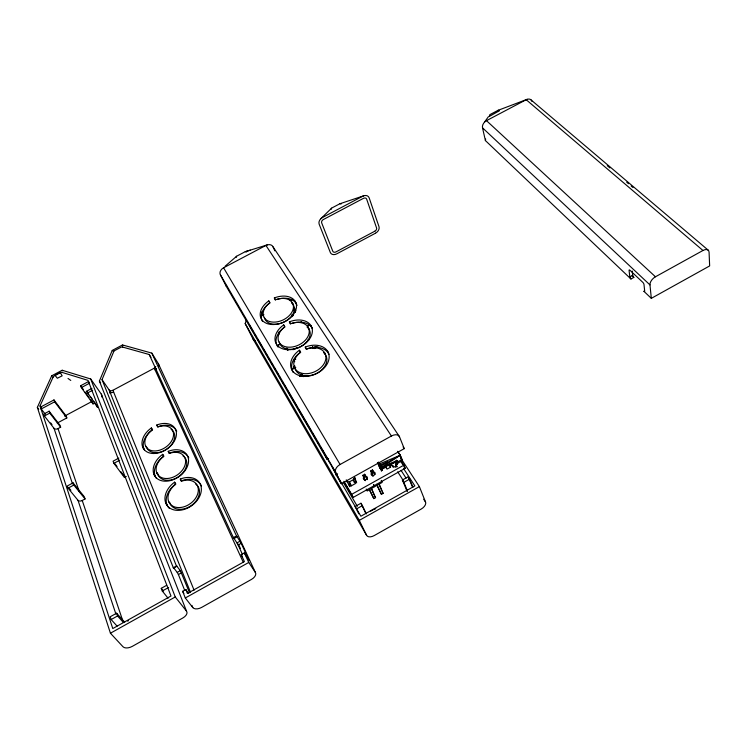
<?xml version="1.0" encoding="UTF-8"?>
<svg xmlns="http://www.w3.org/2000/svg" width="747" height="747" viewBox="0 0 747 747"><rect width="100%" height="100%" fill="white"/><g stroke="black" fill="none" stroke-linecap="round" stroke-linejoin="round"><path stroke-width="1.12" d="M378.524 462.169L381.175 467.743L396.003 460.918L396.302 464.905L395.742 466.987M348.97 484.103L349.783 486.708L346.244 479.835M395.415 466.912L396.302 461.599L381.175 467.743L381.773 469.079L386.246 467.164L387.002 469.125L390.56 467.22L389.859 465.241L390.448 463.943L393.025 466.8L390.448 463.943L389.42 464.774L389.897 465.101L381.175 467.743L400.289 455.203L397.749 451.3M632.214 271.021L632.709 275.298A1.699 0.616 59.8 0 0 633.839 277.408L630.963 278.995L485.401 140.567L485.662 138.998M489.434 116.355L499.108 110.911M400.495 457.706L419.384 486.605L425.575 502.124A6.76 3.884 -33.1 0 1 421.196 509.062L374.256 535.552A6.807 3.922 -31.3 0 1 366.637 535.375L253.009 338.979L245.184 323.572L246.361 319.94M328.643 458.471L327.093 459.33L226.248 286.297L226.574 285.382M353.275 480.993L354.629 477.352L356.674 482.861L353.929 482.076M189.495 592.763L180.522 570.96L176.488 565.694L176.581 566.375L173.472 568.103L99.398 381.063L112.227 350.408L122.508 344.955L151.828 353.126L158.308 363.593L255.381 572.454A7.153 4.165 -26.9 0 1 251.487 579.401L201.671 607.395A7.255 4.174 -25.1 0 1 192.801 607.582L185.303 597.983L182.66 591.307L185.835 589.532L188.235 593.295M176.581 566.375L102.04 379.653L113.535 352.07A3.791 2.437 -31.4 0 1 114.44 350.679M379.849 468.509C380.839 466.651 383.398 470.208 381.362 470.573M62.393 372.501L88.053 380.4L170.979 596.013L112.769 628.554L40.03 405.948L52.916 377.524M37.35 407.376L51.711 375.788L62.178 370.251L90.704 378.981L101.265 394.061L186.498 611.121A7.293 4.174 -24.5 0 1 182.856 617.965L132.312 646.36A7.414 4.165 -22.9 0 1 123.012 646.762L110.435 633.223L37.35 407.376L38.788 409.207M353.471 479.593L355.385 483.598L351.258 485.867L349.344 481.918L353.471 479.593L354.629 477.352L355.917 482.422M299.752 376.133L301.508 373.463M484.7 121.845L488.482 116.588M299.818 376.283L301.134 374.798M315.374 346.916L313.348 348.214L312.386 346.711L312.788 347.598L313.581 347.29M320.837 218.694L331.593 208.18M295.597 367.356L294.206 368.691L295.737 367.655M294.738 365.965L293.319 367.244L294.878 366.263M225.146 266.193L236.612 256.268M114.468 350.688L121.425 347.038A3.968 2.549 -31.2 0 1 122.835 347.15M312.339 348.475L313.049 348.457M316.905 347.066L313.348 348.214L315.878 346.841M300.752 375.937L302.348 374.845L302.628 375.442L300.901 376.236M386.246 467.164L385.751 466.436L381.773 469.079L378.318 462.785M393.501 465.839C391.484 468.995 399.206 465.129 395.499 464.746M364.881 480.228L362.855 475.344L364.648 474.252L367.431 479.621M372.65 475.895L370.671 470.993L372.454 469.9L374.742 474.308M379.383 463.598L380.998 467.305L380.27 467.715L382.24 470.507L378.243 462.617M369.485 490.041L373.827 498.623L375.554 497.651L371.53 488.435M376.665 484.71L381.437 494.355L383.155 493.384L379.233 484.131M397.693 451.487L400.187 455.296L380.419 466.408L379.308 463.28M372.109 474.289L371.829 473.878L372.436 475.036M366.637 535.375L359.288 520.379L419.384 486.605M185.835 589.532L187.404 593.473L244.4 561.585L241.206 554.648L244.334 552.901L248.947 560.213L240.945 542.817L236.603 536.019M403.922 465.138L405.21 468.313L353.126 497.446L351.632 494.355L403.922 465.138L400.737 460.264M110.435 633.223L175.256 596.965L186.498 611.121M185.303 597.983L248.76 562.454L244.334 552.901M360.96 503.245L355.012 506.578L356.412 508.978L362.37 505.635L360.96 503.245L365.404 512.535M407.227 491.657L402.381 480.032L408.273 476.726L413.035 487.063M407.395 490.807L403.884 482.357L409.786 479.051M236.594 536.122C236.687 539.371 229.124 537.915 236.827 536.309M173.472 568.103L173.341 567.412L177.226 572.389L180.316 570.671M337.607 473.803L336.038 474.672L341.304 483.711L404.239 448.648L399.496 436.752L273.075 246.893A5.948 4.594 -33.1 0 0 265.923 245.436L223.586 267.781A5.985 4.622 -29.7 0 0 220.374 274.737L226.248 286.297M184.677 590.307L178.402 574.546L181.493 572.818M233.746 538.027L236.967 542.901L240.03 541.192M242.345 554.171L238.134 545.049L241.197 543.34M124.712 622.242L116.625 613.203L110.211 616.77L111.126 619.543L117.083 626.098M168.084 598.226L162.276 591.008L161.259 588.319L166.693 585.284M111.126 619.543L117.55 615.967L123.432 622.522M162.276 591.008L168.635 587.459M382.044 470.526L381.745 469.816L382.595 469.349M341.304 483.711L335.664 472.207A7.349 4.566 -31.2 0 1 340.09 464.494L391.409 436.015A7.293 4.529 -33.4 0 1 399.496 436.752M630.963 278.995A1.699 0.607 59.8 0 1 629.833 276.885L629.077 270.47A1.709 0.616 59.9 0 1 629.936 270.237L642.84 282.394A1.737 0.635 59.5 0 1 643.998 284.56L644.68 290.985A1.727 0.626 59.4 0 1 643.774 291.181L651.319 298.352L709.65 265.932L709.071 252.159A7.255 4.08 -45.1 0 0 702.964 250.488L526.205 99.715L486.474 120.659A5.929 4.258 -48.1 0 0 482.515 127.84L485.401 140.567M173.621 567.683L176.731 565.946M629.833 276.885L632.709 275.298M651.319 298.352L649.974 284.915A7.218 4.165 -43.8 0 1 655.455 276.782L702.964 250.488M315.878 346.757L314.067 347.757L315.906 346.795M391.064 464.559L396.302 461.599L397.311 464.429L396.003 460.918M305.336 375.508L303.273 376.628L302.32 374.63M78.005 500.313A3.268 2.138 -20.1 0 0 82.226 500.481L85.055 498.949L84.308 496.755L73.075 482.861L67.333 485.97L68.061 488.174L78.005 500.313L115.888 613.987M126.308 476.502L124.441 477.52L113.899 463.327L113.086 461.188L118.782 458.098M295.84 310.948L295.065 309.258L294.019 309.837A6.732 4.902 -33 0 0 295.093 312.274L294.551 311.826M314.412 348.578L317.961 346.813M68.061 488.174L73.813 485.055L85.055 498.949M113.899 463.327L119.604 460.236M292.936 349.764L296.989 347.57M295.775 359.167L293.954 360.157L294.729 361.772M400.187 455.296L401.886 459.573L397.628 461.861L396.424 460.161L398.179 462.907L402.456 460.6L400.289 455.203L379.159 464.092M260.908 316.364L263.934 314.739M290.107 300.677L292.124 299.594M54.008 428.302A3.053 2.138 -18.3 0 0 58.005 428.61L60.647 427.2L60.003 425.286L49.134 411.195L43.765 414.062L44.39 415.976L54.008 428.302L72.543 483.935M96.83 405.574L97.549 407.442L86.587 391.232L91.909 388.393M44.39 415.976L49.778 413.11L49.134 411.195M87.296 393.099L92.628 390.251M64.625 416.088L92.198 401.344M102.04 379.653L109.081 389.887A2.969 2.138 -21.1 0 0 112.909 390.279L154.293 368.168A2.932 2.138 -23.6 0 0 155.778 366.656M57.258 423.054L66.828 417.937L66.166 416.051L53.98 399.934L40.59 407.059L41.216 408.964L45.38 414.314M81.339 387.6L89.323 383.342L88.613 381.502L80.648 385.741L81.339 387.6L93.048 403.912L94.785 402.988M41.216 408.964L54.624 401.821L53.98 399.934M55.96 374.639L55.138 375.48L57.323 378.243L62.16 375.834L60.376 372.753L59.358 372.837M56.483 374.359L57.528 373.808M57.79 373.668L58.836 373.117M379.821 465.362L387.581 461.795M370.671 470.993L371.567 472.104L373.323 471.385M362.855 475.344L363.752 476.465L365.507 475.746M381.175 467.743L396.302 461.599M377.375 462.86L380.998 467.305M498.109 110.313L527.121 99.323M60.862 372.417L53.859 376.152A4.062 2.558 -33.6 0 0 52.944 377.524M339.885 203.754L363.649 195.826M267.445 244.839L245.249 251.692L250.338 250.142M346.767 481.731L349.344 481.918M349.941 485.755L351.258 485.867L349.269 481.796M122.853 347.131L149.223 354.517L150.997 357.365M295.084 312.283L295.102 312.302A6.714 4.585 -23.9 0 1 294.43 311.658M68.014 378.458L70.778 380.447M293.16 314.702L292.731 314.384L293.319 315.066M364.424 478.948L364.685 479.527M293.935 309.753L295.186 312.367M531.052 99.911L708.315 250.264M607.246 165.675L609.907 167.926M626.724 182.221L628.498 183.725M631.159 185.975L632.924 187.488M486.474 120.659L655.455 276.782M482.515 127.84L649.974 284.915M632.149 275.802L633.839 277.408M323.012 451.225L323.367 451.767M69.462 488.575L70.881 490.312M161.259 588.319L163.434 591.026M50.619 422.858L51.991 424.623M40.03 405.948L41.459 407.787M49.778 413.11L60.647 427.2M54.624 401.821L66.828 417.937M183.865 593.52L182.66 591.307M177.226 572.389L178.402 574.546M115.066 463.85L117.036 466.511M120.986 471.833L123.619 475.381M51.711 375.788L52.169 376.404M62.178 370.251L62.627 370.867M86.587 391.232L88.51 393.921M90.424 396.61L92.348 399.3M93.627 401.092L96.195 404.678M165.834 503.226L167.085 504.972M80.648 385.741L83.244 389.374M85.195 392.091L89.089 397.525M90.387 399.346L93.048 403.912M168.719 501.639L169.961 503.385M153.985 474.494L155.227 476.25M381.745 469.816L378.262 463.093M156.795 472.954L157.953 474.606M142.733 447.229L143.966 448.994M99.398 381.063L100.686 382.922M145.478 445.735L146.711 447.509M174.602 482.16L175.564 484.401A16.49 12.111 -35.2 0 0 173.883 506.662A16.49 12.111 -35.2 0 0 197.787 493.571A16.49 12.111 -35.2 0 0 181.26 481.283L180.288 479.051A19.795 14.538 -35.2 0 1 200.784 493.384A19.795 14.538 -35.2 0 1 171.875 509.211A19.795 14.538 -35.2 0 1 174.602 482.16L175.816 483.925A19.749 14.529 -35.3 0 0 169.298 508.362M180.288 479.051L181.493 480.825A19.749 14.529 -35.3 0 1 201.513 486.054M162.687 454.353L163.593 456.473A16.042 11.504 -34.3 0 0 161.754 477.688A16.042 11.504 -34.3 0 0 185.069 465.007A16.042 11.504 -34.3 0 0 169.149 453.457L168.224 451.337A19.254 13.801 -34.3 0 1 187.973 464.802A19.254 13.801 -34.3 0 1 159.783 480.134A19.254 13.801 -34.3 0 1 162.687 454.353L163.892 456.128A19.217 13.801 -34.3 0 0 156.478 478.453M401.886 459.573L400.588 457.64L402.456 460.6M168.224 451.337L169.42 453.121A19.217 13.801 -34.3 0 1 188.804 457.93M151.361 427.947L152.229 429.964A15.622 10.934 -33.4 0 0 150.25 450.208A15.622 10.934 -33.4 0 0 172.996 437.91A15.622 10.934 -33.4 0 0 157.654 427.032L156.777 425.024A18.75 13.119 -33.4 0 1 175.816 437.686A18.75 13.119 -33.4 0 1 148.317 452.551A18.75 13.119 -33.4 0 1 151.361 427.947L152.565 429.73A18.712 13.119 -33.5 0 0 144.488 450.058M403.128 446.977L404.239 448.648M156.777 425.024L157.962 426.808A18.712 13.119 -33.5 0 1 176.731 431.234M248.76 562.454L255.381 572.454M265.923 245.436L391.409 436.015M400.765 461.487L402.67 464.419M403.94 466.361L405.21 468.313M242.402 556.842L241.206 554.648M423.67 499.192L425.575 502.124M403.417 468.304L414.856 485.914L360.876 516.233L339.185 479.032M236.967 542.901L238.134 545.049M401.027 470.33L406.051 478.099M294.122 307.792L295.065 309.258M397.693 471.815L403.315 480.564M402.381 480.032L403.884 482.357M382.259 491.984L383.155 493.384M292.647 316.429L291.703 314.945L292.46 316.625M374.658 496.241L375.554 497.651M380.699 466.389C377.795 461.319 378.766 469.9 380.774 466.558M274.345 297.941L275.494 299.771A15.93 10.785 -24.9 0 1 293.16 309.165A15.93 10.785 -24.9 0 1 269.854 321.612A15.93 10.785 -24.9 0 1 269.938 302.731L268.799 300.901A19.114 12.951 -24.9 0 0 268.005 323.871A19.114 12.951 -24.9 0 0 296.185 308.828A19.114 12.951 -24.9 0 0 274.345 297.941L275.335 300.061M289.378 321.845L290.592 323.768A16.359 11.382 -24.8 0 1 308.969 333.788A16.359 11.382 -24.8 0 1 285.074 346.627A16.359 11.382 -24.8 0 1 284.896 326.831L283.701 324.898A19.627 13.661 -24.8 0 0 283.188 348.989A19.627 13.661 -24.8 0 0 312.087 333.47A19.627 13.661 -24.8 0 0 289.378 321.845L290.368 323.965M305.243 347.056L306.522 349.092A16.808 12.027 -24.7 0 1 325.664 359.793A16.808 12.027 -24.7 0 1 301.144 373.061A16.808 12.027 -24.7 0 1 300.686 352.248L299.416 350.212A20.169 14.436 -24.7 0 0 299.23 375.526A20.169 14.436 -24.7 0 0 328.885 359.484A20.169 14.436 -24.7 0 0 305.243 347.056L306.223 349.185A20.132 14.436 -24.7 0 1 329.044 354.293M389.43 465.418L390.56 467.22M278.286 332.098L279.387 333.9M287.856 350.259L287.053 348.942L287.343 349.54M223.586 267.781L340.09 464.494M343.956 481.273L351.632 494.355M344.274 482.357L353.126 497.446M336.038 474.672L336.411 475.241L332.331 467.127M343.284 482.319L357.337 506.335M220.374 274.737L335.664 472.207M249.461 325.234L253.56 332.275M254.736 334.282L256.492 337.299M257.668 339.315L261.777 346.347M262.944 348.363L264.709 351.37M265.876 353.387L267.053 355.395M268.22 357.402L269.984 360.418M271.152 362.435L272.916 365.451M274.084 367.459L275.26 369.466M276.437 371.483L278.192 374.49M279.369 376.507L280.536 378.514M282.301 381.53L283.468 383.538M284.644 385.555L285.821 387.562M287.576 390.578L291.685 397.619M292.852 399.626L296.961 406.657M298.128 408.674L311.032 430.786M312.209 432.793L315.72 438.825M317.484 441.841L319.24 444.857M320.416 446.865L338.008 477.025M327.093 459.33L323.021 451.263M245.184 323.572L359.288 520.379M261.478 312.339L262.43 314.282L261.655 312.115M373.603 484.691L374.564 486.671L367.197 490.994L366.254 489.061M364.648 474.252L366.936 478.958M356.879 509.949L358.775 513.833M369.476 489.584L373.827 498.623M362.37 505.635L366.31 513.889M286.857 348.018L287.81 350.016M372.454 469.9L374.695 474.625M268.799 300.901L269.807 303.021A19.067 12.951 -24.9 0 0 262.468 321.285M376.703 484.271L381.437 494.355M283.701 324.898L284.691 327.018A19.581 13.661 -24.8 0 0 278.08 347.131M377.618 462.767L378.514 464.681M299.416 350.212L300.406 352.332A20.132 14.436 -24.7 0 0 293.104 372.323M151.828 353.126L236.818 536.663M238.405 544.152L240.357 548.373M365.339 480.694L363.752 476.465M149.223 354.517L233.727 538.382M154.293 368.168L243.317 562.379M292.282 302.675L293.244 304.804M373.705 484.766L374.564 486.671L382.137 482.441L381.278 480.433M380.643 469.209L378.449 464.335L379.187 463.485L381.521 471.161M295.074 301.181L296.027 303.31M373.127 476.343L371.567 472.104M273.075 246.893L274.821 250.824M307.969 326.962L308.922 329.1M310.836 325.421L311.779 327.56M324.534 352.612L325.477 354.75M327.475 351.015L328.409 353.163M371.455 488.902L374.2 495.196M378.318 462.44L379.177 464.419M379.121 484.607L381.81 490.928M385.751 466.436L386.47 468.126M389.663 463.999L390.41 465.764M398.179 462.907L397.18 460.497L397.628 461.861M408.273 476.726L409.095 478.734M409.907 480.732L412.353 486.745M112.909 390.279L194.099 590.233M109.081 389.887L190.56 592.418M191.942 605.415L192.801 607.582M90.704 378.981L175.256 596.965M396.984 466.744L396.302 464.905L396.9 466.875M378.43 462.374L380.746 468.957M58.005 428.61L79.257 491.657M82.226 500.481L122.667 620.44M73.075 482.861L73.813 485.055M116.625 613.203L117.55 615.967M195.509 483.869A16.462 12.111 -35.3 0 1 191.493 505.402A16.462 12.111 -35.3 0 1 169.644 502.488M182.996 455.903A16.014 11.494 -34.3 0 1 178.374 476.81A16.014 11.494 -34.3 0 1 157.505 472.944M158.308 363.593A5.864 4.277 -23.6 0 1 158.579 366.506M113.656 392.1A2.979 2.138 -21.1 0 1 109.818 391.708M156.478 368.663A2.941 2.138 -23.6 0 1 155.105 369.942M110.892 392.997A5.939 4.277 -21.1 0 1 109.744 392.978M122.583 345.067A1.167 0.868 -21.6 0 1 122.517 345.936M113.171 350.894A1.167 0.868 -21.1 0 1 112.302 350.52M171.119 429.348A15.594 10.934 -33.5 0 1 166.954 448.966A15.594 10.934 -33.5 0 1 146.421 446.697M127.662 621.196A11.018 6.303 -23 0 1 128.484 620.645M101.265 394.061A5.976 4.277 -20.2 0 1 101.667 396.918M60.871 372.389A3.866 2.437 -33.5 0 1 62.365 372.538M370.745 511.181A10.131 5.92 -31.6 0 1 375.769 508.726M255.278 340.669A5.621 4.08 -30 0 1 253.009 338.979M373.052 472.011A2.11 1.681 -24.6 0 1 375.097 473.925A2.11 1.681 -24.6 0 1 371.987 475.335A2.11 1.681 -24.6 0 1 371.913 472.524M365.685 476.306A2.11 1.69 -25.3 0 1 367.207 478.51A2.11 1.69 -25.3 0 1 364.078 479.63A2.11 1.69 -25.3 0 1 364.134 476.866M291.974 299.173A1.513 1.018 -24.1 0 1 290.209 300.471M293.216 314.935A6.77 4.912 -32 0 0 292.833 314.487L292.852 314.478A6.788 4.65 -24.7 0 1 293.282 314.861M323.516 352.584A16.77 12.027 -24.7 0 1 316.607 373.416A16.77 12.027 -24.7 0 1 294.841 367.038M307.054 327.055A16.322 11.382 -24.8 0 1 300.696 346.627A16.322 11.382 -24.8 0 1 279.257 342.023M236.248 257.444A1.158 0.896 -30.9 0 1 236.874 256.09L245.063 251.776A1.158 0.896 -31.6 0 1 246.463 252.056M276.82 299.519A19.067 12.951 -24.9 0 1 297.045 305.448M291.89 323.414A19.581 13.661 -24.8 0 1 312.386 328.633M291.461 302.871A15.892 10.794 -24.9 0 1 285.055 321.574A15.892 10.794 -24.9 0 1 264.354 317.382M526.205 99.715A5.957 4.183 -49.8 0 1 531.892 101.34M489.472 115.832A1.149 0.831 -48.7 0 1 490.237 114.44L497.932 110.388A1.149 0.822 -49.1 0 1 499.08 110.771M331.266 209.263A1.111 0.85 -38.6 0 1 331.929 207.937L339.708 203.838A1.111 0.85 -39.2 0 1 340.977 204.136M308.259 339.754L309.155 339.558L308.268 339.717M308.838 325.459L307.96 325.72L308.838 325.459M301.592 322.022L300.714 322.284L301.592 322.022M292.45 368.915L293.356 368.719L292.45 368.915M278.398 344.937L279.275 344.703L278.416 344.862M375.526 233.195L336.766 253.849A5.584 4.165 -36.8 0 1 330.342 252.514L319.184 224.249A5.733 4.379 -37.5 0 1 322.583 217.424L362.715 196.228A5.724 4.333 -40.5 0 1 369.149 197.834L378.981 226.63A5.574 4.118 -39.4 0 1 375.526 233.195M374.835 231.206L336.001 251.888A2.792 2.082 -36.8 0 1 332.788 251.216L321.696 222.923A2.867 2.194 -37.5 0 1 323.395 219.515L363.444 198.347A2.867 2.166 -40.5 0 1 366.665 199.15L376.563 227.919A2.792 2.054 -39.4 0 1 374.835 231.206"/></g></svg>
